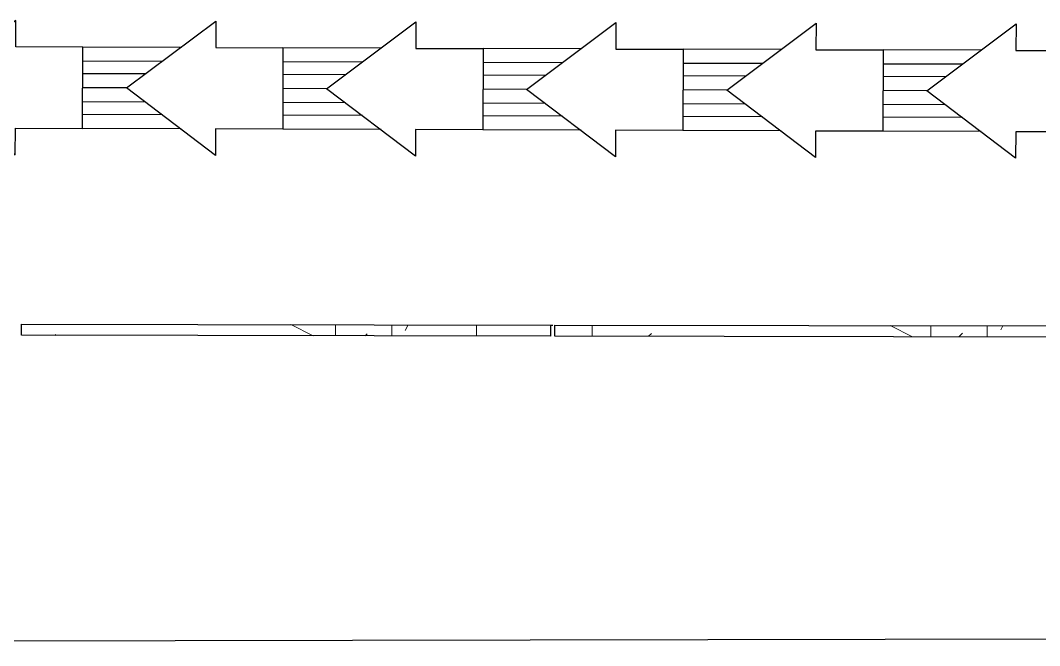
# Model space of a CAD drawing. Header units: metres. Extents: x -1164 to -1017, y 3 to 563.
# Drawn here: x -1064.652 to -1060.067, y 508.477 to 511.289 of the extents above; entities that cross this region are included whole.
import ezdxf

# ---------------------------------------------------------------- set-up
doc = ezdxf.new("R2010")
doc.units = ezdxf.units.M
doc.linetypes.add('Dash _2_5mm_', pattern=[0.005, 0.0025, -0.0025])
doc.layers.add('A-DETL-GENF', color=7, linetype='Continuous', lineweight=9)
doc.layers.add('A-GENM', color=7, linetype='Continuous', lineweight=35)

# ---------------------------------------------------------------- blocks, each defined once
blk = doc.blocks.new('T2DPAA-T2D-C3S-SD-M2D-100020_250_dwg-40816774-DRG 2873021 - motorway level drainage')
at = {"color": 253, "lineweight": 25, "true_color": 0xa3a3a3}
for p, q in [((60.8865, -436.1517), (60.7956, -435.8049)), ((60.9691, -436.2173), (60.8568, -435.7888)), ((60.6901, -436.1233), (60.6188, -435.8512)), ((60.8125, -436.0912), (60.7412, -435.8191)), ((60.6155, -436.31), (60.5032, -435.8815)), ((60.6553, -436.2123), (60.5644, -435.8655)), ((61.1147, -437.0223), (61.0238, -436.6755)), ((61.1973, -437.0879), (61.085, -436.6594)), ((60.9183, -436.9939), (60.847, -436.7218)), ((61.0407, -436.9618), (60.9694, -436.6897)), ((60.8436, -437.1806), (60.7313, -436.7521)), ((60.8835, -437.0829), (60.7926, -436.7361)), ((61.2688, -437.8324), (61.1976, -437.5603)), ((61.3429, -437.8929), (61.252, -437.5461)), ((61.4255, -437.9585), (61.3132, -437.53)), ((61.1116, -437.9535), (61.0207, -437.6067)), ((61.1464, -437.8645), (61.0751, -437.5924)), ((61.0718, -438.0512), (60.9595, -437.6227)), ((61.497, -438.703), (61.4257, -438.4309)), ((61.571, -438.7635), (61.4801, -438.4167)), ((61.6536, -438.8291), (61.5413, -438.4006)), ((61.3398, -438.8241), (61.2489, -438.4773)), ((61.3746, -438.7351), (61.3033, -438.463)), ((61.3, -438.9218), (61.1877, -438.4933)), ((61.7252, -439.5736), (61.6539, -439.3015)), ((61.7992, -439.6341), (61.7083, -439.2873)), ((61.8818, -439.6997), (61.7695, -439.2712)), ((61.568, -439.6947), (61.4771, -439.3479)), ((61.6028, -439.6057), (61.5315, -439.3336)), ((61.5282, -439.7924), (61.4159, -439.3639))]:
    blk.add_line(p, q, dxfattribs=at)
at = {"color": 253, "lineweight": 25, "true_color": 0xa3a3a3, "flags": 128}
for points in [[(60.4518, -434.9646), (60.5017, -435.155), (60.3109, -435.6193), (60.4265, -435.589), (60.5032, -435.8815), (60.8568, -435.7888), (60.7802, -435.4963), (60.8958, -435.466), (60.5017, -435.155)], [(60.7299, -436.0256), (61.1239, -436.3366), (61.0083, -436.3669), (61.085, -436.6594), (60.7313, -436.7521), (60.6547, -436.4596), (60.5391, -436.4899), (60.7299, -436.0256), (60.68, -435.8352)], [(60.9581, -436.8962), (61.3521, -437.2072), (61.2365, -437.2375), (61.3131, -437.53), (60.9595, -437.6227), (60.8829, -437.3302), (60.7672, -437.3605), (60.9581, -436.8962), (60.9082, -436.7058)], [(61.1863, -437.7668), (61.5803, -438.0778), (61.4647, -438.1081), (61.5413, -438.4006), (61.1877, -438.4932), (61.111, -438.2008), (60.9954, -438.2311), (61.1863, -437.7668), (61.1363, -437.5764)], [(61.4144, -438.6374), (61.8085, -438.9484), (61.6929, -438.9787), (61.7695, -439.2712), (61.4158, -439.3638), (61.3392, -439.0714), (61.2236, -439.1017), (61.4144, -438.6374), (61.3645, -438.447)], [(61.6426, -439.508), (62.0366, -439.819), (61.921, -439.8493), (61.9977, -440.1418), (61.644, -440.2344), (61.5674, -439.942), (61.4518, -439.9723), (61.6426, -439.508), (61.5927, -439.3176)]]:
    blk.add_lwpolyline(points, dxfattribs=at)
blk = doc.blocks.new('T2DPAA-T2D-PWC-SD-M2D-100001_ProposedDrainage_rvt-2-DRG 2873021 - motorway level drainage')
at = {"color": 253, "lineweight": 25, "true_color": 0xa3a3a3, "rotation": 75.11694444444437}
blk.add_blockref('T2DPAA-T2D-C3S-SD-M2D-100020_250_dwg-40816774-DRG 2873021 - motorway level drainage', (-1569.5164, 564.2847), dxfattribs=at)
blk = doc.blocks.new('CE_01F_FP39_81 - CE_01F_FP39_81-5343384-DRG 2873021 - motorway level drainage')
at = {"layer": 'A-GENM', "lineweight": 18, "true_color": 0xa3a3a3}
h = blk.add_hatch(dxfattribs=at)
h.set_pattern_fill('FP_53', color=253, style=0, pattern_type=2)
h.set_pattern_definition([(180.095, (-1128.392, 504.399), (-2.534785, -2.5442063), [0.25394, -0.38091, 0.12697, -0.38091, -1.397]), (180.095, (-1128.392, 504.399), (-2.534785, -2.5442063), [-1.143, 0.12697, -1.27]), (180.095, (-1129.661, 504.143), (-2.534785, -2.5442063), [0.12697, -2.412]), (180.095, (-1128.899, 504.017), (-2.534785, -2.5442063), [0.12697, -0.25394, 0.12697, -2.032]), (180.095, (-1130.169, 503.888), (-2.534785, -2.5442063), [0.25394, -2.285]), (180.095, (-1130.423, 503.761), (-2.534785, -2.5442063), [0.12697, -2.412]), (180.095, (-1129.66, 503.508), (-2.534785, -2.5442063), [0.25394, -2.285]), (180.095, (-1128.391, 503.383), (-2.534785, -2.5442063), [0.12697, -0.25394, 0.12697, -0.63485, -1.397]), (180.095, (-1128.391, 503.383), (-2.534785, -2.5442063), [-1.143, 0.38091, -1.016]), (180.095, (-1130.168, 503.126), (-2.534785, -2.5442063), [0.25394, -2.285]), (180.095, (-1128.644, 503.002), (-2.534785, -2.5442063), [0.25394, -0.12697, 0.12697, -1.016, -1.016]), (180.095, (-1128.644, 503.002), (-2.534785, -2.5442063), [-1.524, 0.12697, -0.88879]), (180.095, (-1128.517, 502.875), (-2.534785, -2.5442063), [0.12697, -2.412]), (180.095, (-1129.405, 502.746), (-2.534785, -2.5442063), [0.12697, -0.12697, 0.12697, -2.158]), (180.095, (-1129.024, 502.62), (-2.534785, -2.5442063), [0.12697, -2.412]), (180.095, (-1130.674, 502.49), (-2.534785, -2.5442063), [0.12697, -2.412]), (180.095, (-1129.532, 502.365), (-2.534785, -2.5442063), [0.12697, -1.016, 0.12697, -1.27]), (180.095, (-1129.531, 502.238), (-2.534785, -2.5442063), [0.25394, -2.285]), (180.095, (-1130.039, 502.11), (-2.534785, -2.5442063), [0.25394, -2.285]), (180.095, (-1128.515, 501.986), (-2.534785, -2.5442063), [0.12697, -1.524, 0.25394, -0.63485]), (270.095, (-1128.39, 503.256), (2.543208, -2.5357867), [0.508, -0.508, 0.254, -1.27]), (270.095, (-1128.517, 503.256), (2.543208, -2.5357867), [0.127, -0.889, 0.254, -1.27]), (270.095, (-1128.645, 503.891), (2.543208, -2.5357867), [0.381, -2.159]), (270.095, (-1128.772, 503.89), (2.543208, -2.5357867), [0.254, -2.286]), (270.095, (-1128.9, 504.271), (2.543208, -2.5357867), [0.127, -1.524, 0.127, -0.127, -0.635]), (270.095, (-1128.9, 504.271), (2.543208, -2.5357867), [-1.905, 0.254, -0.381]), (270.095, (-1129.154, 504.271), (2.543208, -2.5357867), [0.127, -0.889, 0.127, -1.397]), (270.095, (-1129.279, 503.255), (2.543208, -2.5357867), [0.254, -0.381, 0.127, -0.127, -1.651]), (270.095, (-1129.279, 503.255), (2.543208, -2.5357867), [-0.889, 0.254, -1.397]), (270.095, (-1129.407, 503.762), (2.543208, -2.5357867), [0.254, -1.397, 0.127, -0.762]), (270.095, (-1129.535, 504.27), (2.543208, -2.5357867), [0.127, -0.127, 0.254, -2.032]), (270.095, (-1129.786, 502.619), (2.543208, -2.5357867), [0.127, -2.413]), (270.095, (-1129.913, 502.618), (2.543208, -2.5357867), [0.254, -0.254, 0.127, -0.127, -1.778]), (270.095, (-1129.913, 502.618), (2.543208, -2.5357867), [-0.762, 0.254, -1.524]), (270.095, (-1130.042, 503.761), (2.543208, -2.5357867), [0.127, -0.127, 0.127, -0.254, -1.905]), (270.095, (-1130.042, 503.761), (2.543208, -2.5357867), [-0.635, 0.127, -1.778]), (270.095, (-1130.421, 502.872), (2.543208, -2.5357867), [0.508, -2.032]), (270.095, (-1130.549, 503.125), (2.543208, -2.5357867), [0.508, -0.381, 0.254, -1.397]), (270.095, (-1130.677, 504.141), (2.543208, -2.5357867), [0.127, -0.381, 0.254, -1.778]), (270.095, (-1130.804, 503.887), (2.543208, -2.5357867), [0.381, -2.159]), (225.101, (-1129.408, 504.397), (0.0044773, -2.5399236), [0.17958, -3.412]), (225.101, (-1130.804, 504.268), (0.0044773, -2.5399236), [0.17958, -3.053, 0.17958, -0.17958]), (225.101, (-1129.154, 504.144), (0.0044773, -2.5399236), [0.17958, -1.437, 0.17958, -1.796]), (225.101, (-1129.788, 504.143), (0.0044773, -2.5399236), [0.17958, -2.873, 0.17958, -0.35916]), (225.101, (-1129.915, 504.142), (0.0044773, -2.5399236), [0.35916, -1.437, 0.35916, -1.437]), (225.101, (-1129.28, 503.889), (0.0044773, -2.5399236), [0.17956, -1.616, 0.17956, -0.17956, -1.437]), (225.101, (-1129.28, 503.889), (0.0044773, -2.5399236), [-2.155, 0.17956, -1.257]), (225.101, (-1130.55, 503.76), (0.0044773, -2.5399236), [0.17958, -0.17958, 0.17958, -3.053]), (225.101, (-1128.772, 503.636), (0.0044773, -2.5399236), [0.17958, -2.155, 0.17958, -1.078]), (225.101, (-1130.803, 503.379), (0.0044773, -2.5399236), [0.17956, -0.17956, 0.17956, -0.71833, -2.335]), (225.101, (-1130.803, 503.379), (0.0044773, -2.5399236), [-1.257, 0.17956, -2.155]), (225.101, (-1129.279, 503.001), (0.0044773, -2.5399236), [0.17958, -3.412]), (225.101, (-1128.644, 502.875), (0.0044773, -2.5399236), [0.35917, -3.233]), (225.101, (-1128.389, 502.621), (0.0044773, -2.5399236), [0.17958, -0.17958, 0.17958, -3.053]), (225.101, (-1129.785, 502.238), (0.0044773, -2.5399236), [0.17958, -3.412]), (225.101, (-1130.547, 501.982), (0.0044773, -2.5399236), [0.17958, -3.412]), (315.088, (-1129.534, 504.143), (0.003901, -2.5399246), [0.17958, -3.412]), (315.088, (-1129.661, 504.143), (0.003901, -2.5399246), [0.17958, -3.412]), (315.088, (-1128.899, 504.017), (0.003901, -2.5399246), [0.17958, -0.71833, 0.35916, -2.335]), (315.088, (-1128.392, 504.018), (0.003901, -2.5399246), [0.17958, -3.412]), (315.088, (-1130.042, 503.634), (0.003901, -2.5399246), [0.17958, -1.437, 0.17958, -1.796]), (315.088, (-1130.169, 503.634), (0.003901, -2.5399246), [0.17956, -1.078, 0.17956, -1.077, -1.078]), (315.088, (-1130.169, 503.634), (0.003901, -2.5399246), [-2.514, 0.17956, -0.89807]), (315.088, (-1128.645, 503.51), (0.003901, -2.5399246), [0.17958, -3.412]), (315.088, (-1130.676, 503.379), (0.003901, -2.5399246), [0.35911, -0.89791, 0.17956, -0.17956, -1.976]), (315.088, (-1130.676, 503.379), (0.003901, -2.5399246), [-1.616, 0.17956, -1.796]), (315.088, (-1129.025, 503.001), (0.003901, -2.5399246), [0.17958, -3.412]), (315.088, (-1130.04, 502.999), (0.003901, -2.5399246), [0.35917, -3.233]), (315.088, (-1130.167, 502.999), (0.003901, -2.5399246), [0.17958, -3.412]), (315.088, (-1129.405, 502.746), (0.003901, -2.5399246), [0.17958, -3.412]), (315.088, (-1128.643, 502.367), (0.003901, -2.5399246), [0.17958, -3.412]), (315.088, (-1130.674, 502.363), (0.003901, -2.5399246), [0.17958, -3.412]), (206.665, (-1128.646, 504.399), (-2.5392757, -0.0039824), [0.28392, -5.395]), (206.665, (-1128.392, 504.145), (-2.5392757, -0.0039824), [0.28392, -5.395]), (206.665, (-1128.392, 504.018), (-2.5392757, -0.0039824), [0.28392, -5.395]), (206.665, (-1129.026, 504.017), (-2.5392757, -0.0039824), [0.28392, -5.395]), (206.665, (-1128.899, 503.509), (-2.5392757, -0.0039824), [0.28392, -5.395]), (206.665, (-1128.898, 503.382), (-2.5392757, -0.0039824), [0.28392, -5.395]), (206.665, (-1129.405, 502.873), (-2.5392757, -0.0039824), [0.28392, -5.395]), (206.665, (-1129.532, 502.746), (-2.5392757, -0.0039824), [0.28392, -5.395]), (206.665, (-1128.516, 502.494), (-2.5392757, -0.0039824), [0.28392, -5.395]), (206.665, (-1129.278, 502.493), (-2.5392757, -0.0039824), [0.28392, -5.395]), (243.535, (-1130.551, 504.395), (0.0044357, -2.5401693), [0.28396, -5.395]), (243.535, (-1129.915, 504.015), (0.0044357, -2.5401693), [0.28396, -5.395]), (243.535, (-1129.534, 503.762), (0.0044357, -2.5401693), [0.28396, -5.395]), (243.535, (-1129.914, 503.38), (0.0044357, -2.5401693), [0.28396, -5.395]), (243.535, (-1130.041, 503.38), (0.0044357, -2.5401693), [0.28396, -5.395]), (243.535, (-1129.152, 503.001), (0.0044357, -2.5401693), [0.28396, -5.395]), (243.535, (-1128.898, 502.874), (0.0044357, -2.5401693), [0.28396, -5.395]), (243.535, (-1129.912, 502.364), (0.0044357, -2.5401693), [0.28396, -5.395]), (243.535, (-1128.896, 502.112), (0.0044357, -2.5401693), [0.28396, -5.395]), (296.654, (-1128.517, 502.875), (0.0039435, -2.5401702), [0.28396, -5.395]), (296.654, (-1130.04, 502.872), (0.0039435, -2.5401702), [0.28396, -5.395]), (296.654, (-1128.389, 502.748), (0.0039435, -2.5401702), [0.28396, -5.395]), (296.654, (-1130.42, 502.364), (0.0039435, -2.5401702), [0.28396, -5.395]), (296.654, (-1128.77, 502.239), (0.0039435, -2.5401702), [0.28396, -5.395]), (296.654, (-1129.277, 502.112), (0.0039435, -2.5401702), [0.28396, -5.395]), (333.524, (-1129.408, 504.397), (2.539275, 0.0043939), [0.28392, -5.395]), (333.524, (-1128.9, 504.144), (2.539275, 0.0043939), [0.28392, -5.395]), (333.524, (-1130.677, 504.014), (2.539275, 0.0043939), [0.28392, -5.395]), (333.524, (-1130.423, 503.761), (2.539275, 0.0043939), [0.28392, -5.395]), (333.524, (-1129.406, 503.508), (2.539275, 0.0043939), [0.28392, -5.395]), (333.524, (-1128.771, 503.382), (2.539275, 0.0043939), [0.28392, -5.395]), (333.524, (-1129.533, 503.381), (2.539275, 0.0043939), [0.28392, -5.395]), (333.524, (-1129.152, 503.128), (2.539275, 0.0043939), [0.28392, -5.395]), (333.524, (-1129.151, 502.493), (2.539275, 0.0043939), [0.28392, -5.395]), (333.524, (-1128.388, 501.986), (2.539275, 0.0043939), [0.28392, -5.395]), (333.524, (-1129.912, 501.983), (2.539275, 0.0043939), [0.28392, -5.395]), (333.524, (-1130.166, 501.983), (2.539275, 0.0043939), [0.28392, -5.395])])
h.paths.add_polyline_path([(0.01, 0), (0.01, -0.05), (2.39, -0.05), (2.39, 0)])
at = {"layer": 'A-GENM', "color": 253, "lineweight": 25, "true_color": 0xa3a3a3}
for p, q in [((0.01, -0.05), (0.01, 0)), ((0.01, 0), (2.39, 0)), ((2.39, 0), (2.39, -0.05)), ((2.39, -0.05), (0.01, -0.05))]:
    blk.add_line(p, q, dxfattribs=at)
at = {"layer": 'A-GENM', "color": 254, "linetype": 'Dash _2_5mm_', "lineweight": 25, "true_color": 0xd8d8dd}
blk.add_line((0.01, -0.05), (0, -0.05), dxfattribs=at)
blk = doc.blocks.new('CE_01F_FP39_82 - CE_01F_FP39_82-5344227-DRG 2873021 - motorway level drainage')
at = {"layer": 'A-GENM', "lineweight": 18, "true_color": 0xa3a3a3}
h = blk.add_hatch(dxfattribs=at)
h.set_pattern_fill('FP_54', color=253, style=0, pattern_type=2)
h.set_pattern_definition([(180.095, (-1130.792, 504.399), (-2.534785, -2.5442063), [0.25394, -0.38091, 0.12697, -0.38091, -1.397]), (180.095, (-1130.792, 504.399), (-2.534785, -2.5442063), [-1.143, 0.12697, -1.27]), (180.095, (-1132.061, 504.143), (-2.534785, -2.5442063), [0.12697, -2.412]), (180.095, (-1131.299, 504.017), (-2.534785, -2.5442063), [0.12697, -0.25394, 0.12697, -2.032]), (180.095, (-1132.569, 503.888), (-2.534785, -2.5442063), [0.25394, -2.285]), (180.095, (-1132.823, 503.761), (-2.534785, -2.5442063), [0.12697, -2.412]), (180.095, (-1132.06, 503.508), (-2.534785, -2.5442063), [0.25394, -2.285]), (180.095, (-1130.791, 503.383), (-2.534785, -2.5442063), [0.12697, -0.25394, 0.12697, -0.63485, -1.397]), (180.095, (-1130.791, 503.383), (-2.534785, -2.5442063), [-1.143, 0.38091, -1.016]), (180.095, (-1132.568, 503.126), (-2.534785, -2.5442063), [0.25394, -2.285]), (180.095, (-1131.044, 503.002), (-2.534785, -2.5442063), [0.25394, -0.12697, 0.12697, -1.016, -1.016]), (180.095, (-1131.044, 503.002), (-2.534785, -2.5442063), [-1.524, 0.12697, -0.88879]), (180.095, (-1130.917, 502.875), (-2.534785, -2.5442063), [0.12697, -2.412]), (180.095, (-1131.805, 502.746), (-2.534785, -2.5442063), [0.12697, -0.12697, 0.12697, -2.158]), (180.095, (-1131.424, 502.62), (-2.534785, -2.5442063), [0.12697, -2.412]), (180.095, (-1133.074, 502.49), (-2.534785, -2.5442063), [0.12697, -2.412]), (180.095, (-1131.932, 502.365), (-2.534785, -2.5442063), [0.12697, -1.016, 0.12697, -1.27]), (180.095, (-1131.931, 502.238), (-2.534785, -2.5442063), [0.25394, -2.285]), (180.095, (-1132.439, 502.11), (-2.534785, -2.5442063), [0.25394, -2.285]), (180.095, (-1130.915, 501.986), (-2.534785, -2.5442063), [0.12697, -1.524, 0.25394, -0.63485]), (270.095, (-1130.79, 503.256), (2.543208, -2.5357867), [0.508, -0.508, 0.254, -1.27]), (270.095, (-1130.917, 503.256), (2.543208, -2.5357867), [0.127, -0.889, 0.254, -1.27]), (270.095, (-1131.045, 503.891), (2.543208, -2.5357867), [0.381, -2.159]), (270.095, (-1131.172, 503.89), (2.543208, -2.5357867), [0.254, -2.286]), (270.095, (-1131.3, 504.271), (2.543208, -2.5357867), [0.127, -1.524, 0.127, -0.127, -0.635]), (270.095, (-1131.3, 504.271), (2.543208, -2.5357867), [-1.905, 0.254, -0.381]), (270.095, (-1131.554, 504.271), (2.543208, -2.5357867), [0.127, -0.889, 0.127, -1.397]), (270.095, (-1131.679, 503.255), (2.543208, -2.5357867), [0.254, -0.381, 0.127, -0.127, -1.651]), (270.095, (-1131.679, 503.255), (2.543208, -2.5357867), [-0.889, 0.254, -1.397]), (270.095, (-1131.807, 503.762), (2.543208, -2.5357867), [0.254, -1.397, 0.127, -0.762]), (270.095, (-1131.935, 504.27), (2.543208, -2.5357867), [0.127, -0.127, 0.254, -2.032]), (270.095, (-1132.186, 502.619), (2.543208, -2.5357867), [0.127, -2.413]), (270.095, (-1132.313, 502.618), (2.543208, -2.5357867), [0.254, -0.254, 0.127, -0.127, -1.778]), (270.095, (-1132.313, 502.618), (2.543208, -2.5357867), [-0.762, 0.254, -1.524]), (270.095, (-1132.442, 503.761), (2.543208, -2.5357867), [0.127, -0.127, 0.127, -0.254, -1.905]), (270.095, (-1132.442, 503.761), (2.543208, -2.5357867), [-0.635, 0.127, -1.778]), (270.095, (-1132.821, 502.872), (2.543208, -2.5357867), [0.508, -2.032]), (270.095, (-1132.949, 503.125), (2.543208, -2.5357867), [0.508, -0.381, 0.254, -1.397]), (270.095, (-1133.077, 504.141), (2.543208, -2.5357867), [0.127, -0.381, 0.254, -1.778]), (270.095, (-1133.204, 503.887), (2.543208, -2.5357867), [0.381, -2.159]), (225.101, (-1131.808, 504.397), (0.0044773, -2.5399236), [0.17958, -3.412]), (225.101, (-1133.204, 504.268), (0.0044773, -2.5399236), [0.17958, -3.053, 0.17958, -0.17958]), (225.101, (-1131.554, 504.144), (0.0044773, -2.5399236), [0.17958, -1.437, 0.17958, -1.796]), (225.101, (-1132.188, 504.143), (0.0044773, -2.5399236), [0.17958, -2.873, 0.17958, -0.35916]), (225.101, (-1132.315, 504.142), (0.0044773, -2.5399236), [0.35916, -1.437, 0.35916, -1.437]), (225.101, (-1131.68, 503.889), (0.0044773, -2.5399236), [0.17956, -1.616, 0.17956, -0.17956, -1.437]), (225.101, (-1131.68, 503.889), (0.0044773, -2.5399236), [-2.155, 0.17956, -1.257]), (225.101, (-1132.95, 503.76), (0.0044773, -2.5399236), [0.17958, -0.17958, 0.17958, -3.053]), (225.101, (-1131.172, 503.636), (0.0044773, -2.5399236), [0.17958, -2.155, 0.17958, -1.078]), (225.101, (-1133.203, 503.379), (0.0044773, -2.5399236), [0.17956, -0.17956, 0.17956, -0.71833, -2.335]), (225.101, (-1133.203, 503.379), (0.0044773, -2.5399236), [-1.257, 0.17956, -2.155]), (225.101, (-1131.679, 503.001), (0.0044773, -2.5399236), [0.17958, -3.412]), (225.101, (-1131.044, 502.875), (0.0044773, -2.5399236), [0.35917, -3.233]), (225.101, (-1130.789, 502.621), (0.0044773, -2.5399236), [0.17958, -0.17958, 0.17958, -3.053]), (225.101, (-1132.185, 502.238), (0.0044773, -2.5399236), [0.17958, -3.412]), (225.101, (-1132.947, 501.982), (0.0044773, -2.5399236), [0.17958, -3.412]), (315.088, (-1131.934, 504.143), (0.003901, -2.5399246), [0.17958, -3.412]), (315.088, (-1132.061, 504.143), (0.003901, -2.5399246), [0.17958, -3.412]), (315.088, (-1131.299, 504.017), (0.003901, -2.5399246), [0.17958, -0.71833, 0.35916, -2.335]), (315.088, (-1130.792, 504.018), (0.003901, -2.5399246), [0.17958, -3.412]), (315.088, (-1132.442, 503.634), (0.003901, -2.5399246), [0.17958, -1.437, 0.17958, -1.796]), (315.088, (-1132.569, 503.634), (0.003901, -2.5399246), [0.17956, -1.078, 0.17956, -1.077, -1.078]), (315.088, (-1132.569, 503.634), (0.003901, -2.5399246), [-2.514, 0.17956, -0.89807]), (315.088, (-1131.045, 503.51), (0.003901, -2.5399246), [0.17958, -3.412]), (315.088, (-1133.076, 503.379), (0.003901, -2.5399246), [0.35911, -0.89791, 0.17956, -0.17956, -1.976]), (315.088, (-1133.076, 503.379), (0.003901, -2.5399246), [-1.616, 0.17956, -1.796]), (315.088, (-1131.425, 503.001), (0.003901, -2.5399246), [0.17958, -3.412]), (315.088, (-1132.44, 502.999), (0.003901, -2.5399246), [0.35917, -3.233]), (315.088, (-1132.567, 502.999), (0.003901, -2.5399246), [0.17958, -3.412]), (315.088, (-1131.805, 502.746), (0.003901, -2.5399246), [0.17958, -3.412]), (315.088, (-1131.043, 502.367), (0.003901, -2.5399246), [0.17958, -3.412]), (315.088, (-1133.074, 502.363), (0.003901, -2.5399246), [0.17958, -3.412]), (206.665, (-1131.046, 504.399), (-2.5392757, -0.0039824), [0.28392, -5.395]), (206.665, (-1130.792, 504.145), (-2.5392757, -0.0039824), [0.28392, -5.395]), (206.665, (-1130.792, 504.018), (-2.5392757, -0.0039824), [0.28392, -5.395]), (206.665, (-1131.426, 504.017), (-2.5392757, -0.0039824), [0.28392, -5.395]), (206.665, (-1131.299, 503.509), (-2.5392757, -0.0039824), [0.28392, -5.395]), (206.665, (-1131.298, 503.382), (-2.5392757, -0.0039824), [0.28392, -5.395]), (206.665, (-1131.805, 502.873), (-2.5392757, -0.0039824), [0.28392, -5.395]), (206.665, (-1131.932, 502.746), (-2.5392757, -0.0039824), [0.28392, -5.395]), (206.665, (-1130.916, 502.494), (-2.5392757, -0.0039824), [0.28392, -5.395]), (206.665, (-1131.678, 502.493), (-2.5392757, -0.0039824), [0.28392, -5.395]), (243.535, (-1132.951, 504.395), (0.0044357, -2.5401693), [0.28396, -5.395]), (243.535, (-1132.315, 504.015), (0.0044357, -2.5401693), [0.28396, -5.395]), (243.535, (-1131.934, 503.762), (0.0044357, -2.5401693), [0.28396, -5.395]), (243.535, (-1132.314, 503.38), (0.0044357, -2.5401693), [0.28396, -5.395]), (243.535, (-1132.441, 503.38), (0.0044357, -2.5401693), [0.28396, -5.395]), (243.535, (-1131.552, 503.001), (0.0044357, -2.5401693), [0.28396, -5.395]), (243.535, (-1131.298, 502.874), (0.0044357, -2.5401693), [0.28396, -5.395]), (243.535, (-1132.312, 502.364), (0.0044357, -2.5401693), [0.28396, -5.395]), (243.535, (-1131.296, 502.112), (0.0044357, -2.5401693), [0.28396, -5.395]), (296.654, (-1130.917, 502.875), (0.0039435, -2.5401702), [0.28396, -5.395]), (296.654, (-1132.44, 502.872), (0.0039435, -2.5401702), [0.28396, -5.395]), (296.654, (-1130.789, 502.748), (0.0039435, -2.5401702), [0.28396, -5.395]), (296.654, (-1132.82, 502.364), (0.0039435, -2.5401702), [0.28396, -5.395]), (296.654, (-1131.17, 502.239), (0.0039435, -2.5401702), [0.28396, -5.395]), (296.654, (-1131.677, 502.112), (0.0039435, -2.5401702), [0.28396, -5.395]), (333.524, (-1131.808, 504.397), (2.539275, 0.0043939), [0.28392, -5.395]), (333.524, (-1131.3, 504.144), (2.539275, 0.0043939), [0.28392, -5.395]), (333.524, (-1133.077, 504.014), (2.539275, 0.0043939), [0.28392, -5.395]), (333.524, (-1132.823, 503.761), (2.539275, 0.0043939), [0.28392, -5.395]), (333.524, (-1131.806, 503.508), (2.539275, 0.0043939), [0.28392, -5.395]), (333.524, (-1131.171, 503.382), (2.539275, 0.0043939), [0.28392, -5.395]), (333.524, (-1131.933, 503.381), (2.539275, 0.0043939), [0.28392, -5.395]), (333.524, (-1131.552, 503.128), (2.539275, 0.0043939), [0.28392, -5.395]), (333.524, (-1131.551, 502.493), (2.539275, 0.0043939), [0.28392, -5.395]), (333.524, (-1130.788, 501.986), (2.539275, 0.0043939), [0.28392, -5.395]), (333.524, (-1132.312, 501.983), (2.539275, 0.0043939), [0.28392, -5.395]), (333.524, (-1132.566, 501.983), (2.539275, 0.0043939), [0.28392, -5.395])])
h.paths.add_polyline_path([(0.01, 0), (0.01, -0.05), (2.39, -0.05), (2.39, 0)])
at = {"layer": 'A-GENM', "color": 253, "lineweight": 25, "true_color": 0xa3a3a3}
for p, q in [((0.01, -0.05), (0.01, 0)), ((0.01, 0), (2.39, 0)), ((2.39, 0), (2.39, -0.05)), ((2.39, -0.05), (0.01, -0.05))]:
    blk.add_line(p, q, dxfattribs=at)
at = {"layer": 'A-GENM', "color": 254, "linetype": 'Dash _2_5mm_', "lineweight": 25, "true_color": 0xd8d8dd}
blk.add_line((0.01, -0.05), (0, -0.05), dxfattribs=at)

msp = doc.modelspace()

# ---------------------------------------------------------------- linework, layer by layer
at = {"layer": 'A-DETL-GENF', "color": 161, "lineweight": 25, "true_color": 0xa3a3ff}
msp.add_line((-1032.728375, 508.5624452), (-1074.4160583, 508.4773578), dxfattribs=at)

# ---------------------------------------------------------------- block references
at = {"lineweight": 5}
msp.add_blockref('T2DPAA-T2D-PWC-SD-M2D-100001_ProposedDrainage_rvt-2-DRG 2873021 - motorway level drainage', (68.3458246, 0), dxfattribs=at)
at = {"layer": 'A-GENM', "color": 254, "lineweight": 25, "true_color": 0xd4d4d4, "rotation": 179.9052963654633}
for name, p in [('CE_01F_FP39_82 - CE_01F_FP39_82-5344227-DRG 2873021 - motorway level drainage', (-1062.2569275, 509.8691202)), ('CE_01F_FP39_81 - CE_01F_FP39_81-5343384-DRG 2873021 - motorway level drainage', (-1059.8569308, 509.8651533))]:
    msp.add_blockref(name, p, dxfattribs=at)

doc.saveas('drawing.dxf')
